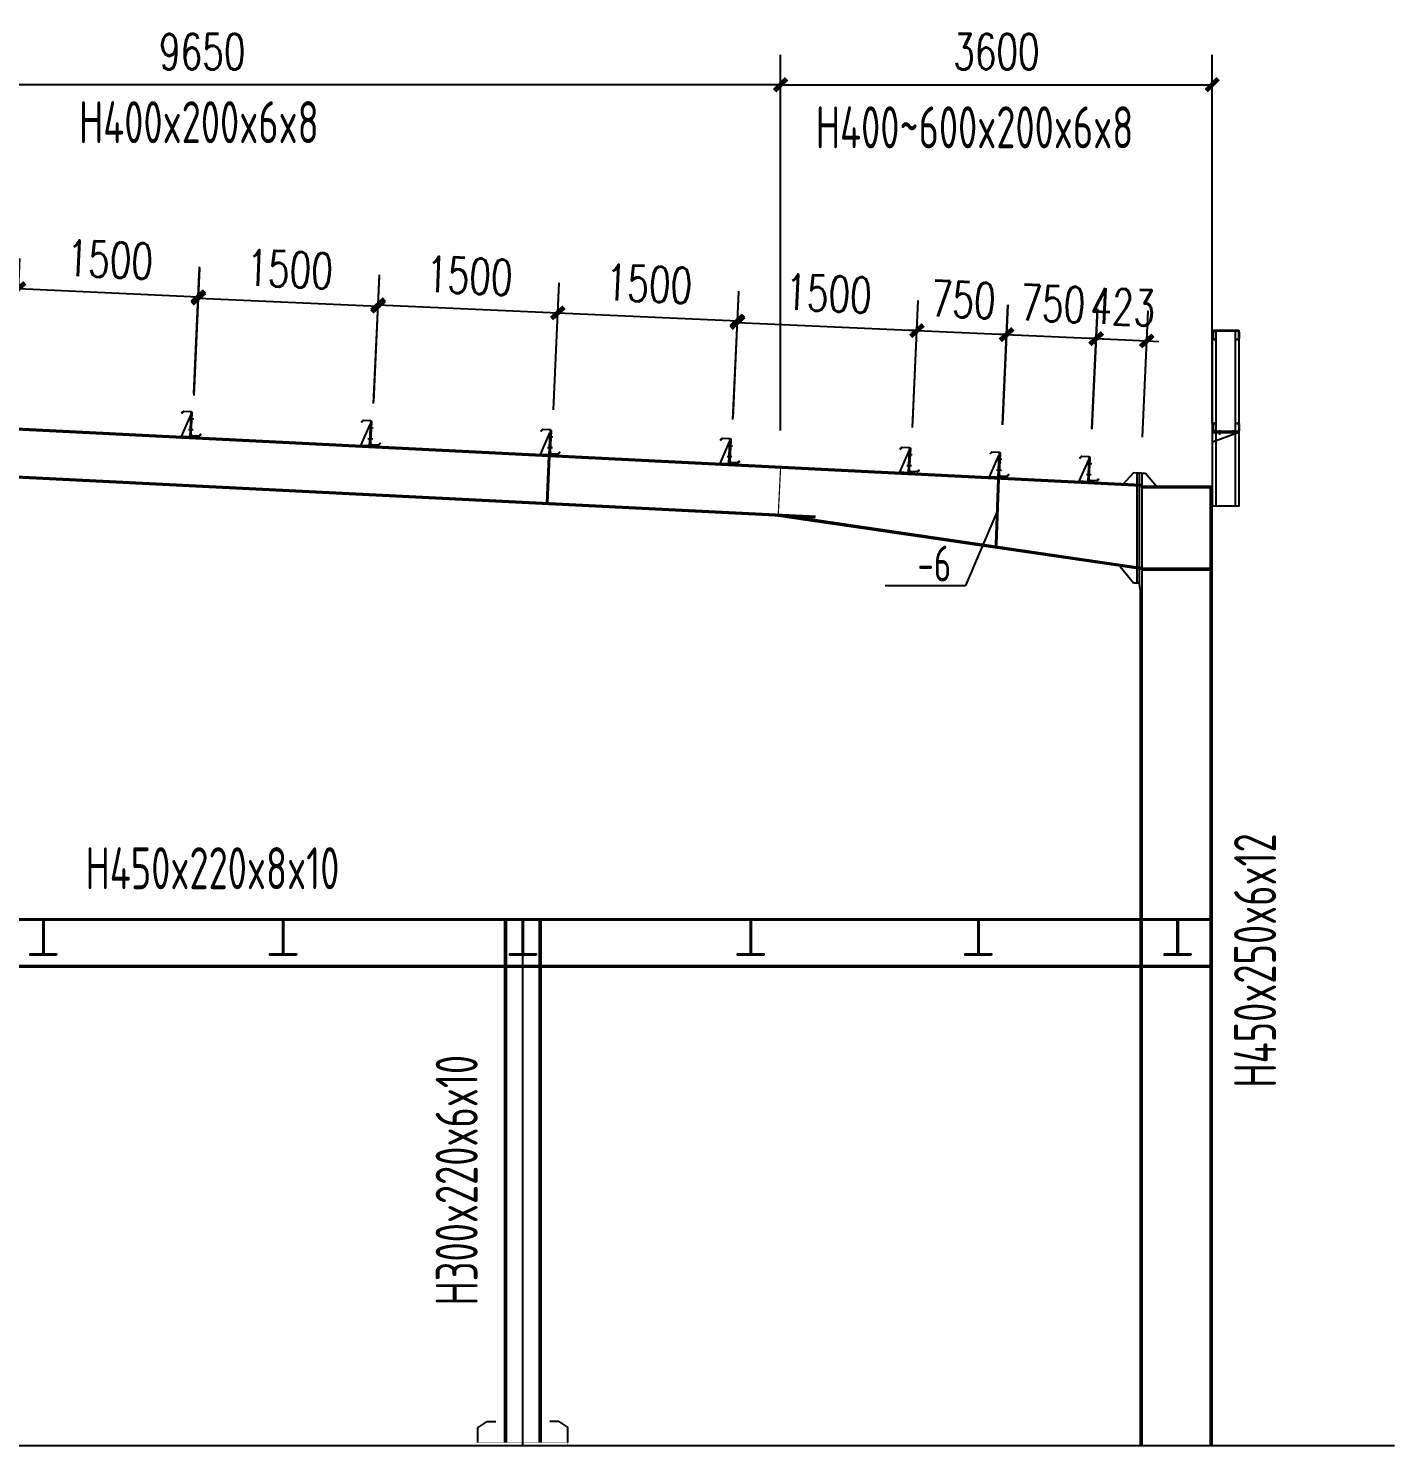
# Model space of a CAD drawing. Extents: x 180850 to 1399066, y 113487 to 334416.
# Drawn here: x 1321785 to 1333182, y 164013 to 175833 of the extents above; entities that cross this region are included whole.
import ezdxf

# ---------------------------------------------------------------- set-up
doc = ezdxf.new("R2010")
doc.units = 0
doc.header["$LTSCALE"] = 1000
for name, color, linetype in [('AXIS', 3, 'Continuous'), ('DOTE', 1, 'Continuous'), ('GL', 150, 'Continuous'), ('GZ', 50, 'Continuous'), ('LT', 27, 'Continuous'), ('PZ', 202, 'Continuous'), ('TEXT', 7, 'Continuous')]:
    doc.layers.add(name, color=color, linetype=linetype)
doc.styles.add('_TCH_DIM_T3', font='SIMPLEX', dxfattribs={"width": 0.705882, "bigfont": 'GBCBIG'})
doc.styles.add('TSSD_Norm', font='tssdeng.shx', dxfattribs={"bigfont": 'hztxt.shx'})
doc.dimstyles.new('TCH_100_1', dxfattribs={"dimtxt": 297.5, "dimasz": 100, "dimexe": 250, "dimexo": 300, "dimgap": 126.25, "dimtad": 1, "dimdec": 0, "dimzin": 0, "dimdsep": 46, "dimtxsty": '_TCH_DIM_T3', "dimblk": 'ARCHTICK', "dimcen": 0.09, "dimclrd": 126, "dimclre": 126, "dimclrt": 7, "dimazin": 2, "dimtfac": 1, "dimtdec": 0, "dimtix": 1, "dimtmove": 2, "dimatfit": 3, "dimfxl": 1, "dimtolj": 1, "dimtzin": 0, "dimarcsym": 0})

# ---------------------------------------------------------------- blocks, each defined once
blk = doc.blocks.new('_ArchTick')
at = {"color": 0, "linetype": 'ByBlock', "const_width": 0.4}
blk.add_lwpolyline([(-0.5, -0.5), (0.5, 0.5)], dxfattribs=at)
blk = doc.blocks.new('*D959')
at = {"color": 126, "linetype": 'ByBlock', "lineweight": -2, "transparency": 16777216}
for p, q in [((1323167, 172772), (1323215, 173832)), ((1324665, 172705), (1324713, 173765)), ((1323203, 173583), (1324702, 173515))]:
    blk.add_line(p, q, dxfattribs=at)
at = {"layer": 'Defpoints', "color": 0, "linetype": 'ByBlock', "transparency": 16777216}
for p in [(1324702, 173515), (1323153, 172472, 0), (1324652, 172406, 0)]:
    blk.add_point(p, dxfattribs=at)
at = {"color": 126, "linetype": 'ByBlock', "lineweight": -2, "transparency": 16777216, "xscale": 100, "yscale": 100, "zscale": 100}
for p, rotation in [((1323203, 173583), 177.4184345665343), ((1324702, 173515), 357.4184345665342)]:
    blk.add_blockref('_ArchTick', p, dxfattribs=dict(at, rotation=rotation))
at = {"color": 7, "linetype": 'ByBlock', "transparency": 16777216, "insert": (1323965, 173823), "char_height": 297.5, "attachment_point": 5, "rotation": 357.4184, "style": '_TCH_DIM_T3'}
blk.add_mtext('\\A1;1500', dxfattribs=at)
blk = doc.blocks.new('*D960')
at = {"color": 126, "linetype": 'ByBlock', "lineweight": -2, "transparency": 16777216}
for p, q in [((1324666, 172718), (1324714, 173778)), ((1326164, 172651), (1326212, 173710)), ((1324702, 173528), (1326201, 173460))]:
    blk.add_line(p, q, dxfattribs=at)
at = {"layer": 'Defpoints', "color": 0, "linetype": 'ByBlock', "transparency": 16777216}
for p in [(1326201, 173460), (1324652, 172418, 0), (1326151, 172351, 0)]:
    blk.add_point(p, dxfattribs=at)
at = {"color": 126, "linetype": 'ByBlock', "lineweight": -2, "transparency": 16777216, "xscale": 100, "yscale": 100, "zscale": 100}
for p, rotation in [((1324702, 173528), 177.4184345665343), ((1326201, 173460), 357.4184345665342)]:
    blk.add_blockref('_ArchTick', p, dxfattribs=dict(at, rotation=rotation))
at = {"color": 7, "linetype": 'ByBlock', "transparency": 16777216, "insert": (1325464, 173769), "char_height": 297.5, "attachment_point": 5, "rotation": 357.4184, "style": '_TCH_DIM_T3'}
blk.add_mtext('\\A1;1500', dxfattribs=at)
blk = doc.blocks.new('*D961')
at = {"color": 126, "linetype": 'ByBlock', "lineweight": -2, "transparency": 16777216}
for p, q in [((1326164, 172651), (1326212, 173710)), ((1327663, 172584), (1327711, 173642)), ((1326201, 173460), (1327699, 173393))]:
    blk.add_line(p, q, dxfattribs=at)
at = {"layer": 'Defpoints', "color": 0, "linetype": 'ByBlock', "transparency": 16777216}
for p in [(1327699, 173393), (1326151, 172351, 0), (1327649, 172285, 0)]:
    blk.add_point(p, dxfattribs=at)
at = {"color": 126, "linetype": 'ByBlock', "lineweight": -2, "transparency": 16777216, "xscale": 100, "yscale": 100, "zscale": 100}
for p, rotation in [((1326201, 173460), 177.4184345665343), ((1327699, 173393), 357.4184345665342)]:
    blk.add_blockref('_ArchTick', p, dxfattribs=dict(at, rotation=rotation))
at = {"color": 7, "linetype": 'ByBlock', "transparency": 16777216, "insert": (1326962, 173701), "char_height": 297.5, "attachment_point": 5, "rotation": 357.4184, "style": '_TCH_DIM_T3'}
blk.add_mtext('\\A1;1500', dxfattribs=at)
blk = doc.blocks.new('*D962')
at = {"color": 126, "linetype": 'ByBlock', "lineweight": -2, "transparency": 16777216}
for p, q in [((1327662, 172572), (1327710, 173630)), ((1329161, 172505), (1329208, 173562)), ((1327699, 173380), (1329197, 173312))]:
    blk.add_line(p, q, dxfattribs=at)
at = {"layer": 'Defpoints', "color": 0, "linetype": 'ByBlock', "transparency": 16777216}
for p in [(1329197, 173312), (1327649, 172272, 0), (1329147, 172205, 0)]:
    blk.add_point(p, dxfattribs=at)
at = {"color": 126, "linetype": 'ByBlock', "lineweight": -2, "transparency": 16777216, "xscale": 100, "yscale": 100, "zscale": 100}
for p, rotation in [((1327699, 173380), 177.4184345665343), ((1329197, 173312), 357.4184345665342)]:
    blk.add_blockref('_ArchTick', p, dxfattribs=dict(at, rotation=rotation))
at = {"color": 7, "linetype": 'ByBlock', "transparency": 16777216, "insert": (1328460, 173621), "char_height": 297.5, "attachment_point": 5, "rotation": 357.4184, "style": '_TCH_DIM_T3'}
blk.add_mtext('\\A1;1500', dxfattribs=at)
blk = doc.blocks.new('*D964')
at = {"color": 126, "linetype": 'ByBlock', "lineweight": -2, "transparency": 16777216}
for p, q in [((1321667, 172854), (1321714, 173913)), ((1323165, 172787), (1323213, 173845)), ((1321703, 173663), (1323202, 173595))]:
    blk.add_line(p, q, dxfattribs=at)
at = {"layer": 'Defpoints', "color": 0, "linetype": 'ByBlock', "transparency": 16777216}
for p in [(1323202, 173595), (1321653, 172554, 0), (1323152, 172487, 0)]:
    blk.add_point(p, dxfattribs=at)
at = {"color": 126, "linetype": 'ByBlock', "lineweight": -2, "transparency": 16777216, "xscale": 100, "yscale": 100, "zscale": 100}
for p, rotation in [((1321703, 173663), 177.4184345665343), ((1323202, 173595), 357.4184345665342)]:
    blk.add_blockref('_ArchTick', p, dxfattribs=dict(at, rotation=rotation))
at = {"color": 7, "linetype": 'ByBlock', "transparency": 16777216, "insert": (1322465, 173904), "char_height": 297.5, "attachment_point": 5, "rotation": 357.4184, "style": '_TCH_DIM_T3'}
blk.add_mtext('\\A1;1500', dxfattribs=at)
blk = doc.blocks.new('*D948')
at = {"color": 126, "linetype": 'ByBlock', "lineweight": -2, "transparency": 16777216}
for p, q in [((1329163, 172558), (1329208, 173562)), ((1329913, 172530), (1329958, 173528)), ((1329197, 173312), (1329097, 173317)), ((1329197, 173312), (1329946, 173279)), ((1329946, 173279), (1330046, 173274))]:
    blk.add_line(p, q, dxfattribs=at)
at = {"layer": 'Defpoints', "color": 0, "linetype": 'ByBlock', "transparency": 16777216}
for p in [(1329946, 173279), (1329150, 172258, 0), (1329899, 172230, 0)]:
    blk.add_point(p, dxfattribs=at)
at = {"color": 126, "linetype": 'ByBlock', "lineweight": -2, "transparency": 16777216, "xscale": 100, "yscale": 100, "zscale": 100}
for p, rotation in [((1329197, 173312), 357.4184345665342), ((1329946, 173279), 177.4184345665343)]:
    blk.add_blockref('_ArchTick', p, dxfattribs=dict(at, rotation=rotation))
at = {"color": 7, "linetype": 'ByBlock', "transparency": 16777216, "insert": (1329584, 173570), "char_height": 297.5, "attachment_point": 5, "rotation": 357.4184, "style": '_TCH_DIM_T3'}
blk.add_mtext('\\A1;750', dxfattribs=at)
blk = doc.blocks.new('*D949')
at = {"color": 126, "linetype": 'ByBlock', "lineweight": -2, "transparency": 16777216}
for p, q in [((1329910, 172525), (1329955, 173528)), ((1330660, 172496), (1330705, 173495)), ((1329944, 173279), (1329844, 173283)), ((1329944, 173279), (1330693, 173245)), ((1330693, 173245), (1330793, 173240))]:
    blk.add_line(p, q, dxfattribs=at)
at = {"layer": 'Defpoints', "color": 0, "linetype": 'ByBlock', "transparency": 16777216}
for p in [(1330693, 173245), (1329897, 172225, 0), (1330646, 172196, 0)]:
    blk.add_point(p, dxfattribs=at)
at = {"color": 126, "linetype": 'ByBlock', "lineweight": -2, "transparency": 16777216, "xscale": 100, "yscale": 100, "zscale": 100}
for p, rotation in [((1329944, 173279), 357.4184345665342), ((1330693, 173245), 177.4184345665343)]:
    blk.add_blockref('_ArchTick', p, dxfattribs=dict(at, rotation=rotation))
at = {"color": 7, "linetype": 'ByBlock', "transparency": 16777216, "insert": (1330331, 173536), "char_height": 297.5, "attachment_point": 5, "rotation": 357.4184, "style": '_TCH_DIM_T3'}
blk.add_mtext('\\A1;750', dxfattribs=at)
blk = doc.blocks.new('*D950')
at = {"color": 126, "linetype": 'ByBlock', "lineweight": -2, "transparency": 16777216}
for p, q in [((1330657, 172491), (1330702, 173495)), ((1331078, 172424), (1331125, 173476)), ((1330691, 173245), (1330591, 173249)), ((1330691, 173245), (1331114, 173226)), ((1331114, 173226), (1331214, 173221))]:
    blk.add_line(p, q, dxfattribs=at)
at = {"layer": 'Defpoints', "color": 0, "linetype": 'ByBlock', "transparency": 16777216}
for p in [(1331114, 173226), (1330643, 172191, 0), (1331064, 172124, -4)]:
    blk.add_point(p, dxfattribs=at)
at = {"color": 126, "linetype": 'ByBlock', "lineweight": -2, "transparency": 16777216, "xscale": 100, "yscale": 100, "zscale": 100}
for p, rotation in [((1330691, 173245), 357.4184345665342), ((1331114, 173226), 177.4184345665343)]:
    blk.add_blockref('_ArchTick', p, dxfattribs=dict(at, rotation=rotation))
at = {"color": 7, "linetype": 'ByBlock', "transparency": 16777216, "insert": (1330915, 173510), "char_height": 297.5, "attachment_point": 5, "rotation": 357.4184, "style": '_TCH_DIM_T3'}
blk.add_mtext('\\A1;423', dxfattribs=at)
blk = doc.blocks.new('*D951')
at = {"color": 126, "linetype": 'ByBlock', "lineweight": -2, "transparency": 16777216}
for p, q in [((1318410, 172962), (1318410, 175613)), ((1328060, 172480), (1328060, 175613)), ((1328060, 175363), (1318410, 175363))]:
    blk.add_line(p, q, dxfattribs=at)
at = {"layer": 'Defpoints', "color": 0, "linetype": 'ByBlock', "transparency": 16777216}
for p in [(1318410, 175363), (1318410, 172662), (1328060, 172180)]:
    blk.add_point(p, dxfattribs=at)
at = {"color": 126, "linetype": 'ByBlock', "lineweight": -2, "transparency": 16777216, "xscale": 100, "yscale": 100, "zscale": 100, "rotation": 180}
blk.add_blockref('_ArchTick', (1318410, 175363), dxfattribs=at)
at = {"color": 126, "linetype": 'ByBlock', "lineweight": -2, "transparency": 16777216, "xscale": 100, "yscale": 100, "zscale": 100}
blk.add_blockref('_ArchTick', (1328060, 175363), dxfattribs=at)
at = {"color": 7, "linetype": 'ByBlock', "transparency": 16777216, "insert": (1323235, 175638), "char_height": 297.5, "attachment_point": 5, "style": '_TCH_DIM_T3'}
blk.add_mtext('\\A1;9650', dxfattribs=at)
blk = doc.blocks.new('*D953')
at = {"color": 126, "linetype": 'ByBlock', "lineweight": -2, "transparency": 16777216}
for p, q in [((1328060, 172480), (1328060, 175613)), ((1331660, 172541), (1331660, 175613)), ((1328060, 175363), (1331660, 175363))]:
    blk.add_line(p, q, dxfattribs=at)
at = {"layer": 'Defpoints', "color": 0, "linetype": 'ByBlock', "transparency": 16777216}
for p in [(1331660, 175363), (1331660, 172241), (1328060, 172180)]:
    blk.add_point(p, dxfattribs=at)
at = {"color": 126, "linetype": 'ByBlock', "lineweight": -2, "transparency": 16777216, "xscale": 100, "yscale": 100, "zscale": 100, "rotation": 180}
blk.add_blockref('_ArchTick', (1328060, 175363), dxfattribs=at)
at = {"color": 126, "linetype": 'ByBlock', "lineweight": -2, "transparency": 16777216, "xscale": 100, "yscale": 100, "zscale": 100}
blk.add_blockref('_ArchTick', (1331660, 175363), dxfattribs=at)
at = {"color": 7, "linetype": 'ByBlock', "transparency": 16777216, "insert": (1329860, 175638), "char_height": 297.5, "attachment_point": 5, "style": '_TCH_DIM_T3'}
blk.add_mtext('\\A1;3600', dxfattribs=at)

msp = doc.modelspace()

# ---------------------------------------------------------------- linework, layer by layer
at = {"layer": 'AXIS'}
for p in [(1329864.57, 171798.8, 4.64), (1328931.94, 171187.56, -15.45)]:
    msp.add_line(p, (1329601.69, 171187.56, -15.45), dxfattribs=at)
at = {"layer": 'DOTE'}
for p, q in [((1325910.33, 164014.43, 4), (1325910.33, 168394.43, 4)), ((1294728.7, 164014.43, 4), (1333181.99, 164014.43, 4))]:
    msp.add_line(p, q, dxfattribs=at)
at = {"layer": 'GL'}
for p, q in [((1313910.33, 172887.43, 4), (1331066.77, 172029.61, 4)), ((1313910.33, 172875.41, 4), (1331067.01, 172017.58, 4)), ((1318375.83, 172251.64, 4), (1328348.97, 171752.98, 4)), ((1318376.43, 172263.62, 4), (1328349.57, 171764.97, 4)), ((1328039.61, 171768.45, 4), (1331064.33, 171325.44, 4)), ((1328039.61, 171768.45, 4), (1331064.33, 171325.44, 4)), ((1328041.08, 171780.36, 4), (1331064.33, 171337.53, 4)), ((1328041.08, 171780.36, 4), (1331064.33, 171337.53, 4)), ((1331660.33, 168404.43, 3.8), (1296174.33, 168404.4, 3.37)), ((1331660.33, 168394.43, 3.8), (1296174.33, 168394.4, 3.37)), ((1331660.44, 168014.43, 0.44), (1296174.33, 168014.41, 21.49)), ((1331660.44, 168004.43, 0.44), (1296174.33, 168004.41, 21.49))]:
    msp.add_line(p, q, dxfattribs=at)
for points, elevation in [([(1326134.2, 172264.2), (1326123.83, 172264.76), (1326107.66, 171877.08), (1326118.03, 171876.53)], 4), ([(1329882.1, 172076.79), (1329871.73, 172077.34), (1329853.03, 171527.74), (1329863.4, 171527.18)], 4), ([(1322020.33, 168104.43), (1321800.33, 168104.43), (1321800.33, 168114.43), (1321903.48, 168114.43), (1321907.33, 168119.43), (1321907.33, 168389.78), (1321903.48, 168394.43), (1321800.33, 168394.43), (1321800.33, 168404.43), (1322020.33, 168404.43), (1322020.33, 168394.43), (1321917.33, 168394.43), (1321913.33, 168389.94), (1321913.33, 168119.43), (1321917.33, 168114.43), (1322020.33, 168114.43), (1322020.33, 168104.43)], 4), ([(1324020.33, 168104.43), (1323800.33, 168104.43), (1323800.33, 168114.43), (1323903.48, 168114.43), (1323907.33, 168119.43), (1323907.33, 168389.78), (1323903.48, 168394.43), (1323800.33, 168394.43), (1323800.33, 168404.43), (1324020.33, 168404.43), (1324020.33, 168394.43), (1323917.33, 168394.43), (1323913.33, 168389.94), (1323913.33, 168119.43), (1323917.33, 168114.43), (1324020.33, 168114.43), (1324020.33, 168104.43)], 4), ([(1326020.33, 168104.43), (1325800.33, 168104.43), (1325800.33, 168114.43), (1325903.48, 168114.43), (1325907.33, 168119.43), (1325907.33, 168389.78), (1325903.48, 168394.43), (1325800.33, 168394.43), (1325800.33, 168404.43), (1326020.33, 168404.43), (1326020.33, 168394.43), (1325917.33, 168394.43), (1325913.33, 168389.94), (1325913.33, 168119.43), (1325917.33, 168114.43), (1326020.33, 168114.43), (1326020.33, 168104.43)], 4), ([(1327920.33, 168104.43), (1327700.33, 168104.43), (1327700.33, 168114.43), (1327803.48, 168114.43), (1327807.33, 168119.43), (1327807.33, 168389.78), (1327803.48, 168394.43), (1327700.33, 168394.43), (1327700.33, 168404.43), (1327920.33, 168404.43), (1327920.33, 168394.43), (1327817.33, 168394.43), (1327813.33, 168389.94), (1327813.33, 168119.43), (1327817.33, 168114.43), (1327920.33, 168114.43), (1327920.33, 168104.43)], 3.73), ([(1329820.33, 168104.43), (1329600.33, 168104.43), (1329600.33, 168114.43), (1329703.48, 168114.43), (1329707.33, 168119.43), (1329707.33, 168389.78), (1329703.48, 168394.43), (1329600.33, 168394.43), (1329600.33, 168404.43), (1329820.33, 168404.43), (1329820.33, 168394.43), (1329717.33, 168394.43), (1329713.33, 168389.94), (1329713.33, 168119.43), (1329717.33, 168114.43), (1329820.33, 168114.43), (1329820.33, 168104.43)], 3.73), ([(1331481.87, 168104.43), (1331261.87, 168104.43), (1331261.87, 168114.43), (1331365.02, 168114.43), (1331368.87, 168119.43), (1331368.87, 168389.78), (1331365.02, 168394.43), (1331261.87, 168394.43), (1331261.87, 168404.43), (1331481.87, 168404.43), (1331481.87, 168394.43), (1331378.87, 168394.43), (1331374.87, 168389.94), (1331374.87, 168119.43), (1331378.87, 168114.43), (1331481.87, 168114.43), (1331481.87, 168104.43)], 3.73)]:
    msp.add_lwpolyline(points, close=True, dxfattribs=dict(at, elevation=elevation))
at = {"layer": 'GL', "color": 6, "const_width": 10, "elevation": 4}
msp.add_lwpolyline([(1328060.18, 172179.89), (1328039.6, 171768.4)], dxfattribs=at)
at = {"layer": 'GZ'}
for p, q in [((1331646.33, 164014.43, 6.09), (1331646.33, 172000.43, 1.91)), ((1331660.33, 164014.43, 6.09), (1331660.33, 172000.43, 1.91)), ((1331074.33, 171329.73, -5.86), (1331646.33, 171329.73, -1.87)), ((1331074.33, 171329.73, -5.86), (1331646.33, 171329.73, -1.87)), ((1331074.33, 171315.73, -5.86), (1331646.33, 171315.73, -1.87)), ((1331074.33, 171315.73, -5.86), (1331646.33, 171315.73, -1.87)), ((1331060.33, 171155.73, -1.97), (1331060.33, 164014.43, 2.08)), ((1331074.33, 171155.73, -1.97), (1331074.33, 164014.43, 2.08)), ((1325760.33, 164039.43, 8.02), (1325760.33, 168394.43, 3.69)), ((1325774.33, 164039.43, 8.02), (1325774.33, 168394.43, 3.73)), ((1326046.33, 168394.43, -0.81), (1326046.33, 164039.43, 4)), ((1326060.33, 168394.43, -0.81), (1326060.33, 164039.43, 4))]:
    msp.add_line(p, q, dxfattribs=at)
at = {"layer": 'GZ', "elevation": 0.03}
msp.add_lwpolyline([(1331660.33, 172000.43), (1331074.33, 172000.43), (1331074.33, 172014.43), (1331660.33, 172014.43)], close=True, dxfattribs=at)
at = {"layer": 'LT'}
for p, q in [((1331660.33, 173314.43, 2.06), (1331880.33, 173314.43, 2.06)), ((1331660.33, 173311.05, 2.06), (1331660.33, 173314.43, 2.06)), ((1331880.33, 173311.05, 2.06), (1331660.33, 173311.05, 2.06)), ((1331665.33, 173247.3, 2.06), (1331665.33, 173299.8, 2.06)), ((1331668.71, 173296.43, 2.06), (1331668.71, 173250.68, 2.06)), ((1331676.58, 173311.05, 2.06), (1331874.08, 173311.05, 2.06)), ((1331870.71, 173307.68, 2.06), (1331679.96, 173307.68, 2.06)), ((1331880.33, 173314.43, 2.06), (1331880.33, 173311.05, 2.06)), ((1331881.96, 173250.68, 2.06), (1331881.96, 173296.43, 2.06)), ((1331885.33, 173299.8, 2.06), (1331885.33, 173247.3, 2.06)), ((1331687.83, 173236.05, 2.06), (1331676.58, 173236.05, 2.06)), ((1331679.96, 173239.43, 2.06), (1331687.83, 173239.43, 2.06)), ((1331687.83, 173239.43, 2.06), (1331687.83, 173236.05, 2.06)), ((1331862.83, 173236.05, 2.06), (1331862.83, 173239.43, 2.06)), ((1331862.83, 173239.43, 2.06), (1331870.71, 173239.43, 2.06)), ((1331874.08, 173236.05, 2.06), (1331862.83, 173236.05, 2.06)), ((1331881.56, 172466.15, 2.06), (1331661.56, 172466.15, 2.06)), ((1331661.56, 172466.15, 2.06), (1331661.56, 172462.77, 2.06)), ((1331661.56, 172462.77, 2.06), (1331881.56, 172462.77, 2.06)), ((1331881.56, 172462.77, 2.06), (1331661.56, 172383.15, 2.06)), ((1331666.56, 172529.9, 2.06), (1331666.56, 172477.4, 2.06)), ((1331669.93, 172480.77, 2.06), (1331669.93, 172526.52, 2.06)), ((1331689.06, 172541.15, 2.06), (1331677.81, 172541.15, 2.06)), ((1331677.81, 172466.15, 2.06), (1331875.31, 172466.15, 2.06)), ((1331681.18, 172537.77, 2.06), (1331689.06, 172537.77, 2.06)), ((1331871.93, 172469.52, 2.06), (1331681.18, 172469.52, 2.06)), ((1331689.06, 172537.77, 2.06), (1331689.06, 172541.15, 2.06)), ((1331722.97, 172443.6, 2.06), (1331722.97, 172481.94, 2.06)), ((1331833.41, 172443.6, 2.06), (1331833.41, 172481.94, 2.06)), ((1331864.06, 172541.15, 2.06), (1331864.06, 172537.77, 2.06)), ((1331875.31, 172541.15, 2.06), (1331864.06, 172541.15, 2.06)), ((1331864.06, 172537.77, 2.06), (1331871.93, 172537.77, 2.06)), ((1331881.56, 172462.77, 2.06), (1331881.56, 172466.15, 2.06)), ((1331883.18, 172526.52, 2.06), (1331883.18, 172480.77, 2.06)), ((1331886.56, 172477.4, 2.06), (1331886.56, 172529.9, 2.06))]:
    msp.add_line(p, q, dxfattribs=at)
at = {"layer": 'LT', "color": 1, "linetype": 'Continuous'}
for p, q in [((1323124.22, 172579.18), (1323164.08, 172577.19)), ((1323124.22, 172579.18), (1323164.08, 172577.19)), ((1323119.65, 172487.78), (1323159.5, 172485.78)), ((1323119.65, 172487.78), (1323159.5, 172485.78)), ((1324622.35, 172504.28), (1324662.2, 172502.28)), ((1324622.35, 172504.28), (1324662.2, 172502.28)), ((1324617.78, 172412.87), (1324657.63, 172410.88)), ((1324617.78, 172412.87), (1324657.63, 172410.88)), ((1326115.91, 172337.96), (1326155.76, 172335.97)), ((1326115.91, 172337.96), (1326155.76, 172335.97)), ((1326120.48, 172429.37), (1326160.33, 172427.38)), ((1326120.48, 172429.37), (1326160.33, 172427.38)), ((1327618.6, 172354.46), (1327658.46, 172352.47)), ((1327618.6, 172354.46), (1327658.46, 172352.47)), ((1327614.03, 172263.06), (1327653.89, 172261.07)), ((1327614.03, 172263.06), (1327653.89, 172261.07)), ((1329116.73, 172279.56), (1329156.59, 172277.57)), ((1329116.73, 172279.56), (1329156.59, 172277.57)), ((1329865.8, 172242.11), (1329905.65, 172240.11)), ((1329865.8, 172242.11), (1329905.65, 172240.11)), ((1329112.16, 172188.15), (1329152.02, 172186.16)), ((1329112.16, 172188.15), (1329152.02, 172186.16)), ((1329861.23, 172150.7), (1329901.08, 172148.71)), ((1329861.23, 172150.7), (1329901.08, 172148.71)), ((1330610.29, 172113.25), (1330650.15, 172111.25)), ((1330610.29, 172113.25), (1330650.15, 172111.25)), ((1330614.86, 172204.65), (1330654.72, 172202.66)), ((1330614.86, 172204.65), (1330654.72, 172202.66))]:
    msp.add_line(p, q, dxfattribs=at)
at = {"layer": 'LT', "elevation": 4}
for points in [[(1331660.33, 171850.7), (1331883.96, 171850.7), (1331883.96, 173311.05), (1331660.33, 173311.06)], [(1331690.33, 171850.7), (1331853.96, 171850.7), (1331853.96, 173311.05), (1331690.33, 173311.05)], [(1323139.8, 172608.18), (1323130.71, 172426.41), (1323060.81, 172429.9)], [(1323146.29, 172617.87), (1323140.29, 172618.17), (1323130.71, 172426.41), (1323136.7, 172426.11)], [(1324637.92, 172533.28), (1324628.83, 172351.5), (1324558.94, 172355)], [(1324644.42, 172542.96), (1324638.42, 172543.26), (1324628.83, 172351.5), (1324634.83, 172351.2)], [(1326136.05, 172458.37), (1326126.96, 172276.6), (1326057.07, 172280.09)], [(1326142.54, 172468.06), (1326136.55, 172468.36), (1326126.96, 172276.6), (1326132.96, 172276.3)], [(1327634.18, 172383.46), (1327625.09, 172201.69), (1327555.19, 172205.18)], [(1327640.67, 172393.15), (1327634.68, 172393.45), (1327625.09, 172201.69), (1327631.08, 172201.39)], [(1329132.31, 172308.56), (1329123.22, 172126.78), (1329053.32, 172130.28)], [(1329138.8, 172318.24), (1329132.81, 172318.54), (1329123.22, 172126.78), (1329129.21, 172126.48)], [(1329881.37, 172271.1), (1329872.28, 172089.33), (1329802.39, 172092.83)], [(1329887.87, 172280.79), (1329881.87, 172281.09), (1329872.28, 172089.33), (1329878.28, 172089.03)], [(1330630.44, 172233.65), (1330621.35, 172051.88), (1330551.45, 172055.37)], [(1330636.93, 172243.34), (1330630.94, 172243.64), (1330621.35, 172051.88), (1330627.34, 172051.58)]]:
    msp.add_lwpolyline(points, close=True, dxfattribs=at)
at = {"layer": 'LT'}
for points in [[(1323146.54, 172622.86, 0.41421356), (1323137.05, 172633.35), (1323081.36, 172636.13), (1323067.24, 172623.36), (1323065.23, 172625.58), (1323080.27, 172639.19), (1323140.19, 172636.2, -0.41421356), (1323149.68, 172625.71), (1323140.84, 172448.93, 0.41421356), (1323150.33, 172438.44), (1323206.02, 172435.66), (1323220.14, 172448.43), (1323222.15, 172446.21), (1323207.11, 172432.6), (1323147.19, 172435.6, -0.41421356), (1323137.7, 172446.08), (1323146.54, 172622.86)], [(1324644.67, 172547.96, 0.41421356), (1324635.18, 172558.44), (1324579.49, 172561.23), (1324565.37, 172548.45), (1324563.36, 172550.68), (1324578.4, 172564.29), (1324638.32, 172561.29, -0.41421356), (1324647.81, 172550.8), (1324638.97, 172374.02, 0.41421356), (1324648.46, 172363.54), (1324704.15, 172360.75), (1324718.27, 172373.53), (1324720.28, 172371.3), (1324705.24, 172357.69), (1324645.31, 172360.69, -0.41421356), (1324635.83, 172371.18), (1324644.67, 172547.96)], [(1326142.79, 172473.05, 0.41421356), (1326133.31, 172483.54), (1326077.62, 172486.32), (1326063.5, 172473.55), (1326061.48, 172475.77), (1326076.53, 172489.38), (1326136.45, 172486.38, -0.41421356), (1326145.94, 172475.9), (1326137.1, 172299.12, 0.41421356), (1326146.59, 172288.63), (1326202.28, 172285.85), (1326216.4, 172298.62), (1326218.41, 172296.4), (1326203.37, 172282.79), (1326143.44, 172285.78, -0.41421356), (1326133.95, 172296.27), (1326142.79, 172473.05)], [(1327640.92, 172398.14, 0.41421356), (1327631.43, 172408.63), (1327575.75, 172411.42), (1327561.63, 172398.64), (1327559.61, 172400.87), (1327574.66, 172414.47), (1327634.58, 172411.48, -0.41421356), (1327644.07, 172400.99), (1327635.23, 172224.21, 0.41421356), (1327644.72, 172213.72), (1327700.41, 172210.94), (1327714.53, 172223.72), (1327716.54, 172221.49), (1327701.5, 172207.88), (1327641.57, 172210.88, -0.41421356), (1327632.08, 172221.37), (1327640.92, 172398.14)], [(1329139.05, 172323.24, 0.41421356), (1329129.56, 172333.72), (1329073.87, 172336.51), (1329059.75, 172323.73), (1329057.74, 172325.96), (1329072.78, 172339.57), (1329132.71, 172336.57, -0.41421356), (1329142.2, 172326.08), (1329133.36, 172149.31, 0.41421356), (1329142.85, 172138.82), (1329198.53, 172136.03), (1329212.65, 172148.81), (1329214.67, 172146.58), (1329199.63, 172132.98), (1329139.7, 172135.97, -0.41421356), (1329130.21, 172146.46), (1329139.05, 172323.24)], [(1329888.11, 172285.78, 0.41421356), (1329878.63, 172296.27), (1329822.94, 172299.06), (1329808.82, 172286.28), (1329806.81, 172288.51), (1329821.85, 172302.11), (1329881.77, 172299.12, -0.41421356), (1329891.26, 172288.63), (1329882.42, 172111.85, 0.41421356), (1329891.91, 172101.37), (1329947.6, 172098.58), (1329961.72, 172111.36), (1329963.73, 172109.13), (1329948.69, 172095.52), (1329888.76, 172098.52, -0.41421356), (1329879.28, 172109.01), (1329888.11, 172285.78)], [(1330637.18, 172248.33, 0.41421356), (1330627.69, 172258.82), (1330572, 172261.6), (1330557.88, 172248.83), (1330555.87, 172251.05), (1330570.91, 172264.66), (1330630.84, 172261.66, -0.41421356), (1330640.33, 172251.18), (1330631.49, 172074.4, 0.41421356), (1330640.97, 172063.91), (1330696.66, 172061.13), (1330710.78, 172073.9), (1330712.8, 172071.68), (1330697.75, 172058.07), (1330637.83, 172061.07, -0.41421356), (1330628.34, 172071.55), (1330637.18, 172248.33)]]:
    msp.add_lwpolyline(points, format="xyb", dxfattribs=at)
for centre, start, end in [((1331676.58, 173299.8, 2.06), 89.999964, 179.999964), ((1331679.96, 173296.43, 2.06), 89.999964, 179.999964), ((1331870.71, 173296.43, 2.06), 359.999964, 89.999964), ((1331874.08, 173299.8, 2.06), 359.999964, 89.999964), ((1331676.58, 173247.3, 2.06), 179.999964, 269.999964), ((1331679.96, 173250.68, 2.06), 179.999964, 269.999964), ((1331870.71, 173250.68, 2.06), 269.999964, 359.999964), ((1331874.08, 173247.3, 2.06), 269.999964, 359.999964), ((1331677.81, 172529.9, 2.06), 90, 180), ((1331677.81, 172477.4, 2.06), 180, 270), ((1331681.18, 172526.52, 2.06), 90, 180), ((1331681.18, 172480.77, 2.06), 180, 270), ((1331871.93, 172526.52, 2.06), 360, 90), ((1331871.93, 172480.77, 2.06), 270, 360), ((1331875.31, 172529.9, 2.06), 360, 90), ((1331875.31, 172477.4, 2.06), 270, 360)]:
    msp.add_arc(centre, 11.25, start, end, dxfattribs=at)
at = {"layer": 'LT', "color": 1, "linetype": 'Continuous'}
for points in [[(1323146.69, 172565.8), (1323147.91, 172590.26), (1323137.7, 172566.25), (1323138.92, 172590.71)], [(1323146.69, 172565.8), (1323147.91, 172590.26), (1323137.7, 172566.25), (1323138.92, 172590.71)], [(1323143.34, 172498.85), (1323142.12, 172474.39), (1323134.35, 172499.3), (1323133.13, 172474.84)], [(1323143.34, 172498.85), (1323142.12, 172474.39), (1323134.35, 172499.3), (1323133.13, 172474.84)], [(1324644.82, 172490.89), (1324646.04, 172515.35), (1324635.83, 172491.34), (1324637.05, 172515.8)], [(1324644.82, 172490.89), (1324646.04, 172515.35), (1324635.83, 172491.34), (1324637.05, 172515.8)], [(1324641.47, 172423.95), (1324640.25, 172399.49), (1324632.48, 172424.4), (1324631.26, 172399.94)], [(1324641.47, 172423.95), (1324640.25, 172399.49), (1324632.48, 172424.4), (1324631.26, 172399.94)], [(1326139.6, 172349.04), (1326138.37, 172324.58), (1326130.61, 172349.49), (1326129.39, 172325.03)], [(1326139.6, 172349.04), (1326138.37, 172324.58), (1326130.61, 172349.49), (1326129.39, 172325.03)], [(1326142.94, 172415.99), (1326144.17, 172440.45), (1326133.96, 172416.44), (1326135.18, 172440.9)], [(1326142.94, 172415.99), (1326144.17, 172440.45), (1326133.96, 172416.44), (1326135.18, 172440.9)], [(1327641.07, 172341.08), (1327642.3, 172365.54), (1327632.08, 172341.53), (1327633.31, 172365.99)], [(1327641.07, 172341.08), (1327642.3, 172365.54), (1327632.08, 172341.53), (1327633.31, 172365.99)], [(1327637.73, 172274.13), (1327636.5, 172249.67), (1327628.74, 172274.58), (1327627.51, 172250.12)], [(1327637.73, 172274.13), (1327636.5, 172249.67), (1327628.74, 172274.58), (1327627.51, 172250.12)], [(1329139.2, 172266.17), (1329140.42, 172290.63), (1329130.21, 172266.62), (1329131.44, 172291.08)], [(1329139.2, 172266.17), (1329140.42, 172290.63), (1329130.21, 172266.62), (1329131.44, 172291.08)], [(1329888.27, 172228.72), (1329889.49, 172253.18), (1329879.28, 172229.17), (1329880.5, 172253.63)], [(1329888.27, 172228.72), (1329889.49, 172253.18), (1329879.28, 172229.17), (1329880.5, 172253.63)], [(1330637.33, 172191.27), (1330638.55, 172215.73), (1330628.34, 172191.72), (1330629.56, 172216.18)], [(1330637.33, 172191.27), (1330638.55, 172215.73), (1330628.34, 172191.72), (1330629.56, 172216.18)], [(1329135.85, 172199.23), (1329134.63, 172174.77), (1329126.87, 172199.68), (1329125.64, 172175.22)], [(1329135.85, 172199.23), (1329134.63, 172174.77), (1329126.87, 172199.68), (1329125.64, 172175.22)], [(1329884.92, 172161.77), (1329883.7, 172137.31), (1329875.93, 172162.22), (1329874.71, 172137.76)], [(1329884.92, 172161.77), (1329883.7, 172137.31), (1329875.93, 172162.22), (1329874.71, 172137.76)], [(1330633.98, 172124.32), (1330632.76, 172099.86), (1330624.99, 172124.77), (1330623.77, 172100.31)], [(1330633.98, 172124.32), (1330632.76, 172099.86), (1330624.99, 172124.77), (1330623.77, 172100.31)]]:
    msp.add_solid(points, dxfattribs=at)
at = {"layer": 'LT'}
for points in [[(1331710.73, 172469.52, 2.06), (1331735.22, 172469.52, 2.06), (1331710.73, 172462.77, 2.06), (1331735.22, 172462.77, 2.06)], [(1331821.16, 172469.52, 2.06), (1331845.65, 172469.52, 2.06), (1331821.16, 172462.77, 2.06), (1331845.65, 172462.77, 2.06)]]:
    msp.add_solid(points, dxfattribs=at)
at = {"layer": 'PZ'}
for p, q in [((1331004.34, 172125.03, -1.97), (1330907.9, 172024.45, -1.97)), ((1331034.33, 172124.43, -1.97), (1331004.34, 172125.03, -1.97)), ((1331034.33, 172124.43, -1.97), (1331004.34, 172125.03, -1.97)), ((1331034.33, 171205.73, -1.97), (1331034.33, 172124.43, -1.97)), ((1331074.33, 172124.43, -1.97), (1331034.33, 172124.43, -1.97)), ((1331054.33, 171205.73, -1.97), (1331054.33, 172124.43, -1.97)), ((1331074.33, 172124.43, -1.97), (1331104.33, 172124.43, -1.97)), ((1331074.33, 172124.43, -1.97), (1331074.33, 171155.73, -1.97)), ((1331074.33, 172124.43, -1.97), (1331104.33, 172124.43, -1.97)), ((1331104.33, 172124.43, -1.97), (1331196.7, 172014.43, -1.97)), ((1331004.33, 171205.73, -1.97), (1330891.18, 171342.35, -1.97)), ((1331034.33, 171205.73, -1.97), (1331004.33, 171205.73, -1.97)), ((1331054.33, 171205.73, -1.97), (1331034.33, 171205.73, -1.97)), ((1331054.33, 171205.73, -1.97), (1331034.33, 171205.73, -1.97)), ((1331060.33, 171155.73, -5.83), (1331054.33, 171205.73, -1.97)), ((1331074.33, 171155.73, -1.97), (1331060.33, 171155.73, -5.83)), ((1325610.27, 164214.35, 7.94), (1325535.29, 164164.32, 7.94)), ((1325610.27, 164214.35, 7.94), (1325685.27, 164214.37, 7.94)), ((1326210.27, 164214.51, 6), (1326135.27, 164214.49, 6)), ((1326210.27, 164214.51, 6), (1326285.29, 164164.53, 6)), ((1325535.32, 164039.32, 7.94), (1325535.29, 164164.32, 7.94)), ((1326285.32, 164039.53, 6), (1326285.29, 164164.53, 6))]:
    msp.add_line(p, q, dxfattribs=at)
at = {"layer": 'PZ', "const_width": 2.25, "elevation": 4}
msp.add_lwpolyline([(1326285.33, 164014.53), (1325535.33, 164014.32), (1325535.32, 164039.32), (1326285.32, 164039.53)], close=True, dxfattribs=at)

# ---------------------------------------------------------------- texts
at = {"layer": 'TEXT', "style": 'TSSD_Norm', "width": 0.7}
for s, rotation, p in [('H400x200x6x8', 0, (1322206.79, 174875.36, 4)), ('H400~600x200x6x8', 0, (1328353.11, 174832.43, 4)), ('H450x250x6x12', 90, (1332192.62, 166999.18, 7.72)), ('H300x220x6x10', 90, (1325532.62, 165182.21, 10.44))]:
    msp.add_text(s, height=350, rotation=rotation, dxfattribs=at).set_placement(p)
for s, height, p in [('-6', 300, (1329201.41, 171219.66, -15.45)), ('H450x220x8x10', 350, (1322261.5, 168653.58, 4.34))]:
    msp.add_text(s, height=height, dxfattribs=at).set_placement(p)

# ---------------------------------------------------------------- dimensions: what is measured, and where the dimension line sits
at = {"linetype": 'ByBlock'}
for base, p1, p2, angle, picture, middle in [((1318410.33, 175362.59, 4), (1328060.18, 172179.89, 4), (1318410.33, 172662.43, 4), 180, '*D951', (1323235.26, 175637.59, 4)), ((1323201.6, 173595.43, 4), (1321653.13, 172554.24, 4), (1323151.64, 172487.39, 4), 177.418435, '*D964', (1322464.75, 173903.93, 4)), ((1324701.76, 173514.99, 4), (1323153.23, 172472.36, 4), (1324651.73, 172405.52, 4), 177.418435, '*D959', (1323964.91, 173823.49, 4)), ((1326200.79, 173460.2, 4), (1324652.29, 172418.29, 4), (1326150.8, 172351.45, 4), 177.418435, '*D960', (1325463.93, 173768.71, 4)), ((1327699.26, 173392.64, 4), (1326150.8, 172351.45, 4), (1327649.31, 172284.6, 4), 177.418435, '*D961', (1326962.41, 173701.14, 4)), ((1329197.19, 173312.3, 4), (1327648.75, 172271.82, 4), (1329147.26, 172204.98, 4), 177.418435, '*D962', (1328460.34, 173620.81, 4)), ((1329946.46, 173278.52, 4), (1329149.68, 172258.49, 4), (1329899.19, 172230.17, 4), 177.418435, '*D948', (1329584.21, 173570.13, 4)), ((1330693.36, 173244.84, 4), (1329896.58, 172224.81, 4), (1330646.1, 172196.5, 4), 177.418435, '*D949', (1330331.12, 173536.46, 4)), ((1331113.99, 173225.88, 4), (1330643.49, 172191.14, 4), (1331064.33, 172124.43, -0.03), 177.418435, '*D950', (1330914.88, 173510.14, 4))]:
    dim = msp.add_linear_dim(base=base, p1=p1, p2=p2, angle=angle, dimstyle='TCH_100_1', dxfattribs=at)
    dim.commit()
    dim.dimension.update_dxf_attribs({"geometry": picture, "text_midpoint": middle})
dim = msp.add_linear_dim(base=(1331660.33, 175362.59, 4), p1=(1328060.18, 172179.89, 4), p2=(1331660.33, 172240.77, 4), dimstyle='TCH_100_1', dxfattribs=at)
dim.commit()
dim.dimension.update_dxf_attribs({"geometry": '*D953', "text_midpoint": (1329860.26, 175637.59, 4)})

doc.saveas('drawing.dxf')
